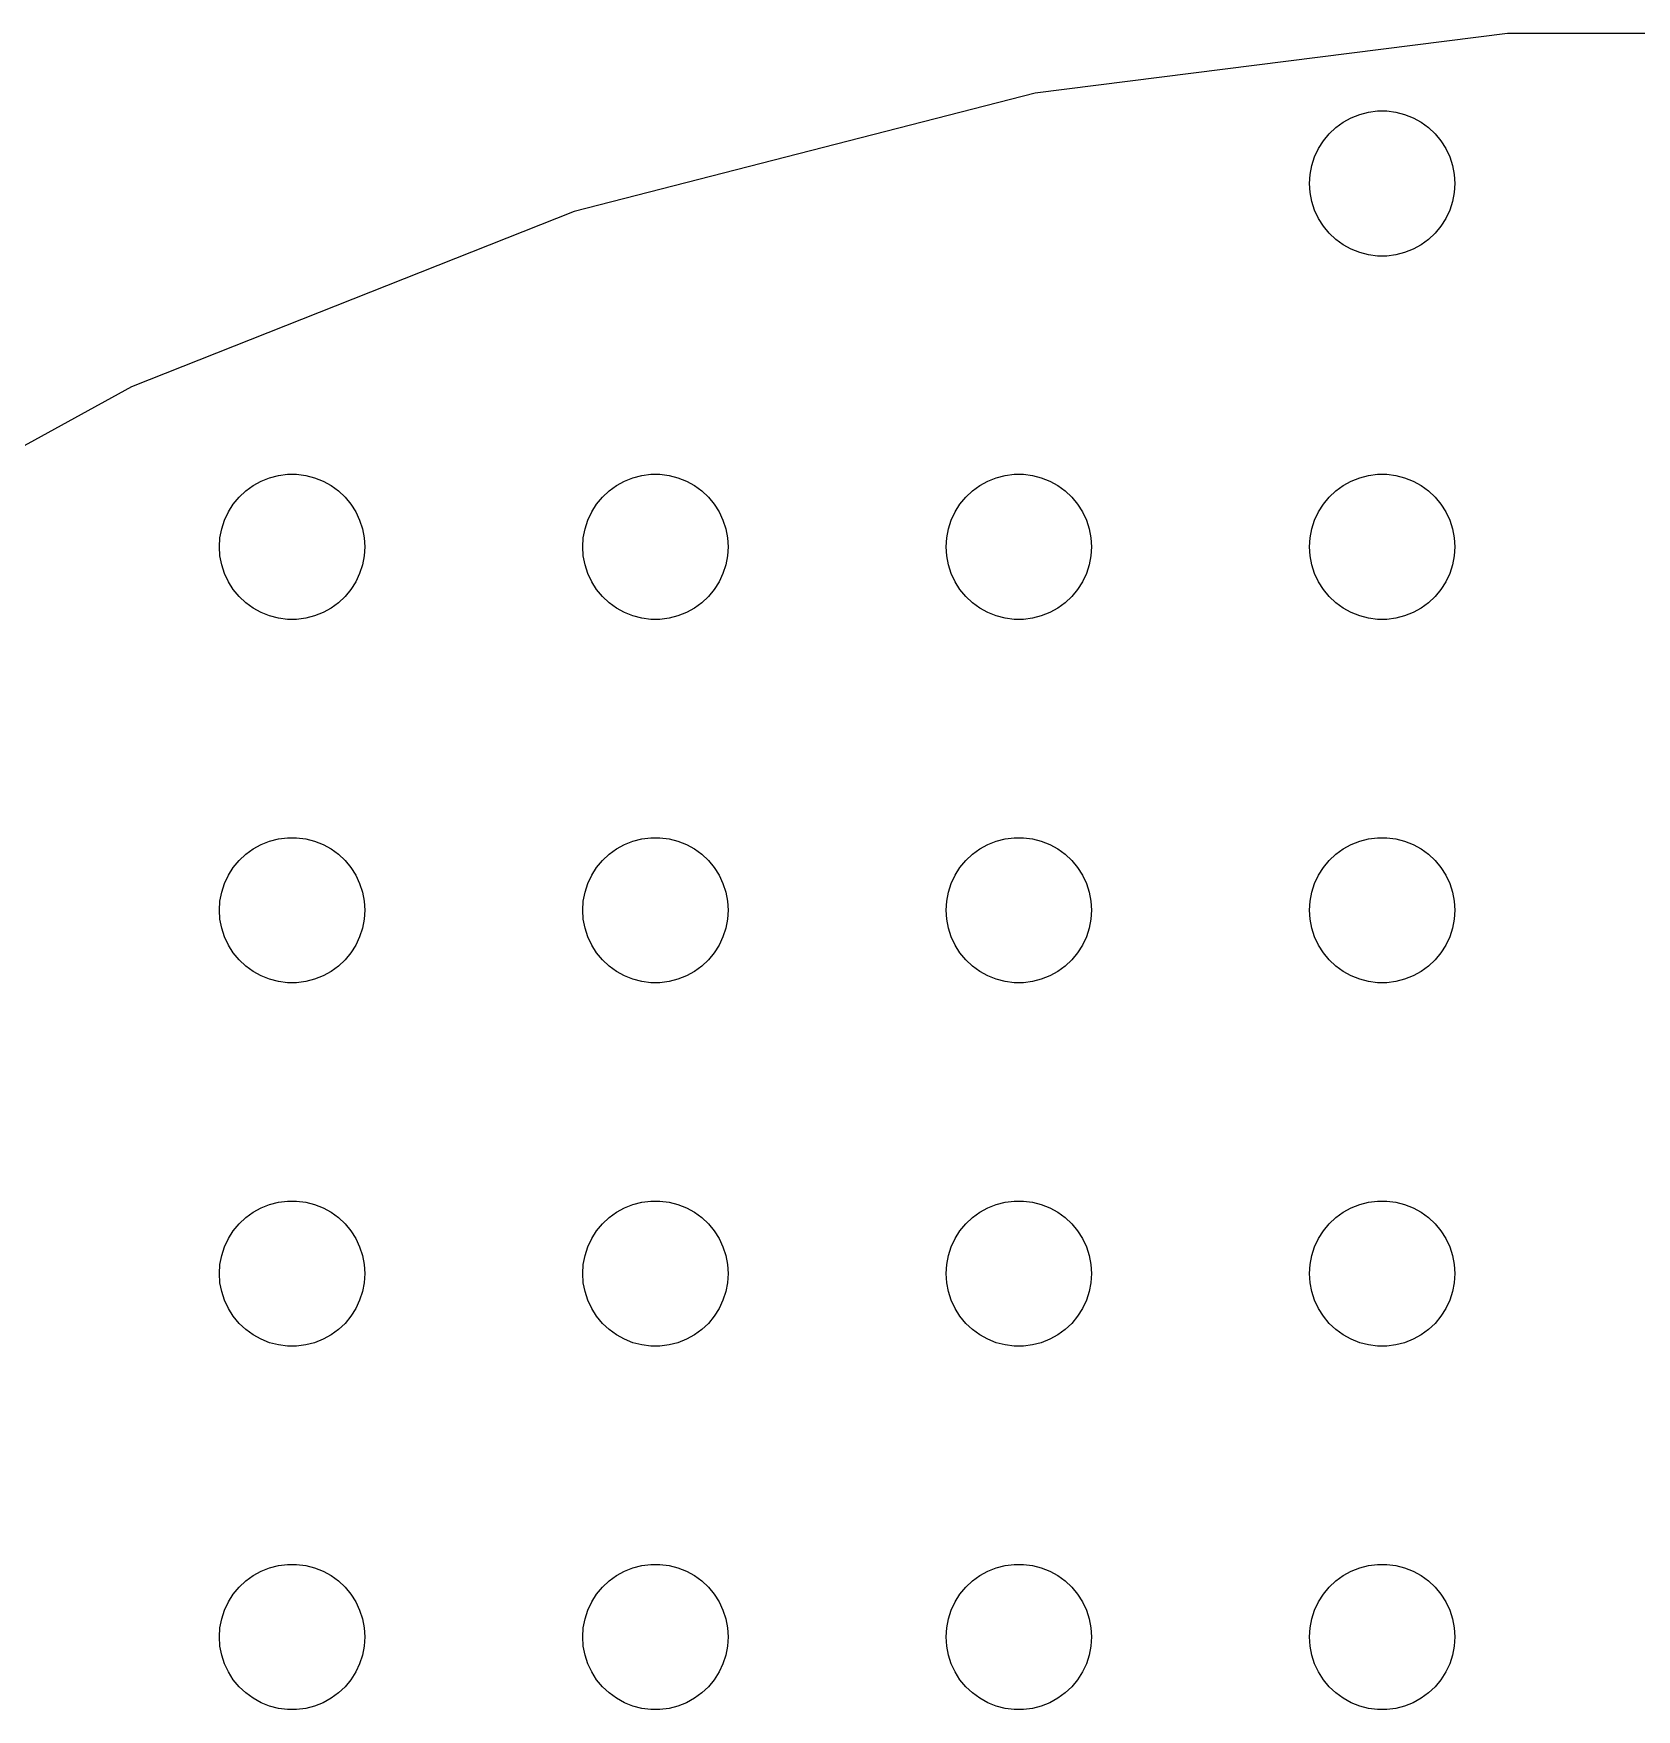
# Model space of a CAD drawing. Header units: metres. Extents: x -156 to 156, y -156 to 156.
# Drawn here: x -70.7 to -4.5, y 87 to 156.2 of the extents above; entities that cross this region are included whole.
import ezdxf

# ---------------------------------------------------------------- set-up
doc = ezdxf.new("R2010")
doc.units = ezdxf.units.M

msp = doc.modelspace()

# ---------------------------------------------------------------- linework, layer by layer
for p, q in [((-9.82671, 156.191), (-29.3252, 153.728)), ((9.82671, 156.191), (-9.82671, 156.191)), ((-29.3252, 153.728), (-48.3612, 148.84)), ((-15.927, 152.853), (-15.5621, 152.947)), ((-15.5621, 152.947), (-15.1884, 152.994)), ((-15.1884, 152.994), (-14.8116, 152.994)), ((-14.8116, 152.994), (-14.4379, 152.947)), ((-14.4379, 152.947), (-14.0729, 152.853)), ((-17.1869, 152.054), (-16.9123, 152.312)), ((-16.9123, 152.312), (-16.6075, 152.533)), ((-16.6075, 152.533), (-16.2773, 152.714)), ((-16.2773, 152.714), (-15.927, 152.853)), ((-14.0729, 152.853), (-13.7227, 152.714)), ((-13.7227, 152.714), (-13.3925, 152.533)), ((-13.3925, 152.533), (-13.0877, 152.312)), ((-13.0877, 152.312), (-12.8131, 152.054)), ((-17.6289, 151.445), (-17.427, 151.763)), ((-17.427, 151.763), (-17.1869, 152.054)), ((-12.8131, 152.054), (-12.5729, 151.763)), ((-12.5729, 151.763), (-12.3711, 151.445)), ((-17.9057, 150.746), (-17.7893, 151.104)), ((-17.7893, 151.104), (-17.6289, 151.445)), ((-12.3711, 151.445), (-12.2107, 151.104)), ((-12.2107, 151.104), (-12.0942, 150.746)), ((-18, 150), (-17.9763, 150.376)), ((-17.9763, 150.376), (-17.9057, 150.746)), ((-12.0942, 150.746), (-12.0237, 150.376)), ((-12.0237, 150.376), (-12, 150)), ((-17.9763, 149.624), (-18, 150)), ((-17.9057, 149.254), (-17.9763, 149.624)), ((-12.0237, 149.624), (-12.0942, 149.254)), ((-12, 150), (-12.0237, 149.624)), ((-48.3612, 148.84), (-66.6345, 141.605)), ((-17.7893, 148.896), (-17.9057, 149.254)), ((-17.6289, 148.555), (-17.7893, 148.896)), ((-12.2107, 148.896), (-12.3711, 148.555)), ((-12.0942, 149.254), (-12.2107, 148.896)), ((-17.427, 148.237), (-17.6289, 148.555)), ((-17.1869, 147.946), (-17.427, 148.237)), ((-12.5729, 148.237), (-12.8131, 147.946)), ((-12.3711, 148.555), (-12.5729, 148.237)), ((-16.9123, 147.688), (-17.1869, 147.946)), ((-16.6075, 147.467), (-16.9123, 147.688)), ((-16.2773, 147.286), (-16.6075, 147.467)), ((-13.3925, 147.467), (-13.7227, 147.286)), ((-13.0877, 147.688), (-13.3925, 147.467)), ((-12.8131, 147.946), (-13.0877, 147.688)), ((-15.927, 147.147), (-16.2773, 147.286)), ((-15.5621, 147.053), (-15.927, 147.147)), ((-15.1884, 147.006), (-15.5621, 147.053)), ((-14.8116, 147.006), (-15.1884, 147.006)), ((-14.4379, 147.053), (-14.8116, 147.006)), ((-14.0729, 147.147), (-14.4379, 147.053)), ((-13.7227, 147.286), (-14.0729, 147.147)), ((-66.6345, 141.605), (-83.8569, 132.137)), ((-61.6075, 137.533), (-61.2773, 137.714)), ((-61.2773, 137.714), (-60.927, 137.853)), ((-60.927, 137.853), (-60.5621, 137.947)), ((-60.5621, 137.947), (-60.1884, 137.994)), ((-60.1884, 137.994), (-59.8116, 137.994)), ((-59.8116, 137.994), (-59.4379, 137.947)), ((-59.4379, 137.947), (-59.0729, 137.853)), ((-59.0729, 137.853), (-58.7227, 137.714)), ((-58.7227, 137.714), (-58.3925, 137.533)), ((-46.6075, 137.533), (-46.2773, 137.714)), ((-46.2773, 137.714), (-45.927, 137.853)), ((-45.927, 137.853), (-45.5621, 137.947)), ((-45.5621, 137.947), (-45.1884, 137.994)), ((-45.1884, 137.994), (-44.8116, 137.994)), ((-44.8116, 137.994), (-44.4379, 137.947)), ((-44.4379, 137.947), (-44.0729, 137.853)), ((-44.0729, 137.853), (-43.7227, 137.714)), ((-43.7227, 137.714), (-43.3925, 137.533)), ((-31.6075, 137.533), (-31.2773, 137.714)), ((-31.2773, 137.714), (-30.927, 137.853)), ((-30.927, 137.853), (-30.5621, 137.947)), ((-30.5621, 137.947), (-30.1884, 137.994)), ((-30.1884, 137.994), (-29.8116, 137.994)), ((-29.8116, 137.994), (-29.4379, 137.947)), ((-29.4379, 137.947), (-29.0729, 137.853)), ((-29.0729, 137.853), (-28.7227, 137.714)), ((-28.7227, 137.714), (-28.3925, 137.533)), ((-16.6075, 137.533), (-16.2773, 137.714)), ((-16.2773, 137.714), (-15.927, 137.853)), ((-15.927, 137.853), (-15.5621, 137.947)), ((-15.5621, 137.947), (-15.1884, 137.994)), ((-15.1884, 137.994), (-14.8116, 137.994)), ((-14.8116, 137.994), (-14.4379, 137.947)), ((-14.4379, 137.947), (-14.0729, 137.853)), ((-14.0729, 137.853), (-13.7227, 137.714)), ((-13.7227, 137.714), (-13.3925, 137.533)), ((-62.427, 136.763), (-62.1869, 137.054)), ((-62.1869, 137.054), (-61.9123, 137.312)), ((-61.9123, 137.312), (-61.6075, 137.533)), ((-58.3925, 137.533), (-58.0877, 137.312)), ((-58.0877, 137.312), (-57.8131, 137.054)), ((-57.8131, 137.054), (-57.5729, 136.763)), ((-47.427, 136.763), (-47.1869, 137.054)), ((-47.1869, 137.054), (-46.9123, 137.312)), ((-46.9123, 137.312), (-46.6075, 137.533)), ((-43.3925, 137.533), (-43.0877, 137.312)), ((-43.0877, 137.312), (-42.8131, 137.054)), ((-42.8131, 137.054), (-42.5729, 136.763)), ((-32.427, 136.763), (-32.1869, 137.054)), ((-32.1869, 137.054), (-31.9123, 137.312)), ((-31.9123, 137.312), (-31.6075, 137.533)), ((-28.3925, 137.533), (-28.0877, 137.312)), ((-28.0877, 137.312), (-27.8131, 137.054)), ((-27.8131, 137.054), (-27.5729, 136.763)), ((-17.427, 136.763), (-17.1869, 137.054)), ((-17.1869, 137.054), (-16.9123, 137.312)), ((-16.9123, 137.312), (-16.6075, 137.533)), ((-13.3925, 137.533), (-13.0877, 137.312)), ((-13.0877, 137.312), (-12.8131, 137.054)), ((-12.8131, 137.054), (-12.5729, 136.763)), ((-62.7893, 136.104), (-62.6289, 136.445)), ((-62.6289, 136.445), (-62.427, 136.763)), ((-57.5729, 136.763), (-57.3711, 136.445)), ((-57.3711, 136.445), (-57.2107, 136.104)), ((-47.7893, 136.104), (-47.6289, 136.445)), ((-47.6289, 136.445), (-47.427, 136.763)), ((-42.5729, 136.763), (-42.3711, 136.445)), ((-42.3711, 136.445), (-42.2107, 136.104)), ((-32.7893, 136.104), (-32.6289, 136.445)), ((-32.6289, 136.445), (-32.427, 136.763)), ((-27.5729, 136.763), (-27.3711, 136.445)), ((-27.3711, 136.445), (-27.2107, 136.104)), ((-17.7893, 136.104), (-17.6289, 136.445)), ((-17.6289, 136.445), (-17.427, 136.763)), ((-12.5729, 136.763), (-12.3711, 136.445)), ((-12.3711, 136.445), (-12.2107, 136.104)), ((-62.9763, 135.376), (-62.9057, 135.746)), ((-62.9057, 135.746), (-62.7893, 136.104)), ((-57.2107, 136.104), (-57.0942, 135.746)), ((-57.0942, 135.746), (-57.0237, 135.376)), ((-47.9763, 135.376), (-47.9057, 135.746)), ((-47.9057, 135.746), (-47.7893, 136.104)), ((-42.2107, 136.104), (-42.0942, 135.746)), ((-42.0942, 135.746), (-42.0237, 135.376)), ((-32.9763, 135.376), (-32.9057, 135.746)), ((-32.9057, 135.746), (-32.7893, 136.104)), ((-27.2107, 136.104), (-27.0942, 135.746)), ((-27.0942, 135.746), (-27.0237, 135.376)), ((-17.9763, 135.376), (-17.9057, 135.746)), ((-17.9057, 135.746), (-17.7893, 136.104)), ((-12.2107, 136.104), (-12.0942, 135.746)), ((-12.0942, 135.746), (-12.0237, 135.376)), ((-63, 135), (-62.9763, 135.376)), ((-62.9763, 134.624), (-63, 135)), ((-57.0237, 135.376), (-57, 135)), ((-57, 135), (-57.0237, 134.624)), ((-48, 135), (-47.9763, 135.376)), ((-47.9763, 134.624), (-48, 135)), ((-42.0237, 135.376), (-42, 135)), ((-42, 135), (-42.0237, 134.624)), ((-33, 135), (-32.9763, 135.376)), ((-32.9763, 134.624), (-33, 135)), ((-27.0237, 135.376), (-27, 135)), ((-27, 135), (-27.0237, 134.624)), ((-18, 135), (-17.9763, 135.376)), ((-17.9763, 134.624), (-18, 135)), ((-12.0237, 135.376), (-12, 135)), ((-12, 135), (-12.0237, 134.624)), ((-62.9057, 134.254), (-62.9763, 134.624)), ((-62.7893, 133.896), (-62.9057, 134.254)), ((-57.0942, 134.254), (-57.2107, 133.896)), ((-57.0237, 134.624), (-57.0942, 134.254)), ((-47.9057, 134.254), (-47.9763, 134.624)), ((-47.7893, 133.896), (-47.9057, 134.254)), ((-42.0942, 134.254), (-42.2107, 133.896)), ((-42.0237, 134.624), (-42.0942, 134.254)), ((-32.9057, 134.254), (-32.9763, 134.624)), ((-32.7893, 133.896), (-32.9057, 134.254)), ((-27.0942, 134.254), (-27.2107, 133.896)), ((-27.0237, 134.624), (-27.0942, 134.254)), ((-17.9057, 134.254), (-17.9763, 134.624)), ((-17.7893, 133.896), (-17.9057, 134.254)), ((-12.0942, 134.254), (-12.2107, 133.896)), ((-12.0237, 134.624), (-12.0942, 134.254)), ((-62.6289, 133.555), (-62.7893, 133.896)), ((-62.427, 133.237), (-62.6289, 133.555)), ((-57.3711, 133.555), (-57.5729, 133.237)), ((-57.2107, 133.896), (-57.3711, 133.555)), ((-47.6289, 133.555), (-47.7893, 133.896)), ((-47.427, 133.237), (-47.6289, 133.555)), ((-42.3711, 133.555), (-42.5729, 133.237)), ((-42.2107, 133.896), (-42.3711, 133.555)), ((-32.6289, 133.555), (-32.7893, 133.896)), ((-32.427, 133.237), (-32.6289, 133.555)), ((-27.3711, 133.555), (-27.5729, 133.237)), ((-27.2107, 133.896), (-27.3711, 133.555)), ((-17.6289, 133.555), (-17.7893, 133.896)), ((-17.427, 133.237), (-17.6289, 133.555)), ((-12.3711, 133.555), (-12.5729, 133.237)), ((-12.2107, 133.896), (-12.3711, 133.555)), ((-62.1869, 132.946), (-62.427, 133.237)), ((-61.9123, 132.688), (-62.1869, 132.946)), ((-57.8131, 132.946), (-58.0877, 132.688)), ((-57.5729, 133.237), (-57.8131, 132.946)), ((-47.1869, 132.946), (-47.427, 133.237)), ((-46.9123, 132.688), (-47.1869, 132.946)), ((-42.8131, 132.946), (-43.0877, 132.688)), ((-42.5729, 133.237), (-42.8131, 132.946)), ((-32.1869, 132.946), (-32.427, 133.237)), ((-31.9123, 132.688), (-32.1869, 132.946)), ((-27.8131, 132.946), (-28.0877, 132.688)), ((-27.5729, 133.237), (-27.8131, 132.946)), ((-17.1869, 132.946), (-17.427, 133.237)), ((-16.9123, 132.688), (-17.1869, 132.946)), ((-12.8131, 132.946), (-13.0877, 132.688)), ((-12.5729, 133.237), (-12.8131, 132.946)), ((-61.6075, 132.467), (-61.9123, 132.688)), ((-61.2773, 132.286), (-61.6075, 132.467)), ((-60.927, 132.147), (-61.2773, 132.286)), ((-60.5621, 132.053), (-60.927, 132.147)), ((-59.0729, 132.147), (-59.4379, 132.053)), ((-58.7227, 132.286), (-59.0729, 132.147)), ((-58.3925, 132.467), (-58.7227, 132.286)), ((-58.0877, 132.688), (-58.3925, 132.467)), ((-46.6075, 132.467), (-46.9123, 132.688)), ((-46.2773, 132.286), (-46.6075, 132.467)), ((-45.927, 132.147), (-46.2773, 132.286)), ((-45.5621, 132.053), (-45.927, 132.147)), ((-44.0729, 132.147), (-44.4379, 132.053)), ((-43.7227, 132.286), (-44.0729, 132.147)), ((-43.3925, 132.467), (-43.7227, 132.286)), ((-43.0877, 132.688), (-43.3925, 132.467)), ((-31.6075, 132.467), (-31.9123, 132.688)), ((-31.2773, 132.286), (-31.6075, 132.467)), ((-30.927, 132.147), (-31.2773, 132.286)), ((-30.5621, 132.053), (-30.927, 132.147)), ((-29.0729, 132.147), (-29.4379, 132.053)), ((-28.7227, 132.286), (-29.0729, 132.147)), ((-28.3925, 132.467), (-28.7227, 132.286)), ((-28.0877, 132.688), (-28.3925, 132.467)), ((-16.6075, 132.467), (-16.9123, 132.688)), ((-16.2773, 132.286), (-16.6075, 132.467)), ((-15.927, 132.147), (-16.2773, 132.286)), ((-15.5621, 132.053), (-15.927, 132.147)), ((-14.0729, 132.147), (-14.4379, 132.053)), ((-13.7227, 132.286), (-14.0729, 132.147)), ((-13.3925, 132.467), (-13.7227, 132.286)), ((-13.0877, 132.688), (-13.3925, 132.467)), ((-60.1884, 132.006), (-60.5621, 132.053)), ((-59.8116, 132.006), (-60.1884, 132.006)), ((-59.4379, 132.053), (-59.8116, 132.006)), ((-45.1884, 132.006), (-45.5621, 132.053)), ((-44.8116, 132.006), (-45.1884, 132.006)), ((-44.4379, 132.053), (-44.8116, 132.006)), ((-30.1884, 132.006), (-30.5621, 132.053)), ((-29.8116, 132.006), (-30.1884, 132.006)), ((-29.4379, 132.053), (-29.8116, 132.006)), ((-15.1884, 132.006), (-15.5621, 132.053)), ((-14.8116, 132.006), (-15.1884, 132.006)), ((-14.4379, 132.053), (-14.8116, 132.006)), ((-61.9123, 122.312), (-61.6075, 122.533)), ((-61.6075, 122.533), (-61.2773, 122.714)), ((-61.2773, 122.714), (-60.927, 122.853)), ((-60.927, 122.853), (-60.5621, 122.947)), ((-60.5621, 122.947), (-60.1884, 122.994)), ((-60.1884, 122.994), (-59.8116, 122.994)), ((-59.8116, 122.994), (-59.4379, 122.947)), ((-59.4379, 122.947), (-59.0729, 122.853)), ((-59.0729, 122.853), (-58.7227, 122.714)), ((-58.7227, 122.714), (-58.3925, 122.533)), ((-58.3925, 122.533), (-58.0877, 122.312)), ((-46.9123, 122.312), (-46.6075, 122.533)), ((-46.6075, 122.533), (-46.2773, 122.714)), ((-46.2773, 122.714), (-45.927, 122.853)), ((-45.927, 122.853), (-45.5621, 122.947)), ((-45.5621, 122.947), (-45.1884, 122.994)), ((-45.1884, 122.994), (-44.8116, 122.994)), ((-44.8116, 122.994), (-44.4379, 122.947)), ((-44.4379, 122.947), (-44.0729, 122.853)), ((-44.0729, 122.853), (-43.7227, 122.714)), ((-43.7227, 122.714), (-43.3925, 122.533)), ((-43.3925, 122.533), (-43.0877, 122.312)), ((-31.9123, 122.312), (-31.6075, 122.533)), ((-31.6075, 122.533), (-31.2773, 122.714)), ((-31.2773, 122.714), (-30.927, 122.853)), ((-30.927, 122.853), (-30.5621, 122.947)), ((-30.5621, 122.947), (-30.1884, 122.994)), ((-30.1884, 122.994), (-29.8116, 122.994)), ((-29.8116, 122.994), (-29.4379, 122.947)), ((-29.4379, 122.947), (-29.0729, 122.853)), ((-29.0729, 122.853), (-28.7227, 122.714)), ((-28.7227, 122.714), (-28.3925, 122.533)), ((-28.3925, 122.533), (-28.0877, 122.312)), ((-16.9123, 122.312), (-16.6075, 122.533)), ((-16.6075, 122.533), (-16.2773, 122.714)), ((-16.2773, 122.714), (-15.927, 122.853)), ((-15.927, 122.853), (-15.5621, 122.947)), ((-15.5621, 122.947), (-15.1884, 122.994)), ((-15.1884, 122.994), (-14.8116, 122.994)), ((-14.8116, 122.994), (-14.4379, 122.947)), ((-14.4379, 122.947), (-14.0729, 122.853)), ((-14.0729, 122.853), (-13.7227, 122.714)), ((-13.7227, 122.714), (-13.3925, 122.533)), ((-13.3925, 122.533), (-13.0877, 122.312)), ((-62.427, 121.763), (-62.1869, 122.054)), ((-62.1869, 122.054), (-61.9123, 122.312)), ((-58.0877, 122.312), (-57.8131, 122.054)), ((-57.8131, 122.054), (-57.5729, 121.763)), ((-47.427, 121.763), (-47.1869, 122.054)), ((-47.1869, 122.054), (-46.9123, 122.312)), ((-43.0877, 122.312), (-42.8131, 122.054)), ((-42.8131, 122.054), (-42.5729, 121.763)), ((-32.427, 121.763), (-32.1869, 122.054)), ((-32.1869, 122.054), (-31.9123, 122.312)), ((-28.0877, 122.312), (-27.8131, 122.054)), ((-27.8131, 122.054), (-27.5729, 121.763)), ((-17.427, 121.763), (-17.1869, 122.054)), ((-17.1869, 122.054), (-16.9123, 122.312)), ((-13.0877, 122.312), (-12.8131, 122.054)), ((-12.8131, 122.054), (-12.5729, 121.763)), ((-62.9057, 120.746), (-62.7893, 121.104)), ((-62.7893, 121.104), (-62.6289, 121.445)), ((-62.6289, 121.445), (-62.427, 121.763)), ((-57.5729, 121.763), (-57.3711, 121.445)), ((-57.3711, 121.445), (-57.2107, 121.104)), ((-57.2107, 121.104), (-57.0942, 120.746)), ((-47.9057, 120.746), (-47.7893, 121.104)), ((-47.7893, 121.104), (-47.6289, 121.445)), ((-47.6289, 121.445), (-47.427, 121.763)), ((-42.5729, 121.763), (-42.3711, 121.445)), ((-42.3711, 121.445), (-42.2107, 121.104)), ((-42.2107, 121.104), (-42.0942, 120.746)), ((-32.9057, 120.746), (-32.7893, 121.104)), ((-32.7893, 121.104), (-32.6289, 121.445)), ((-32.6289, 121.445), (-32.427, 121.763)), ((-27.5729, 121.763), (-27.3711, 121.445)), ((-27.3711, 121.445), (-27.2107, 121.104)), ((-27.2107, 121.104), (-27.0942, 120.746)), ((-17.9057, 120.746), (-17.7893, 121.104)), ((-17.7893, 121.104), (-17.6289, 121.445)), ((-17.6289, 121.445), (-17.427, 121.763)), ((-12.5729, 121.763), (-12.3711, 121.445)), ((-12.3711, 121.445), (-12.2107, 121.104)), ((-12.2107, 121.104), (-12.0942, 120.746)), ((-62.9763, 120.376), (-62.9057, 120.746)), ((-57.0942, 120.746), (-57.0237, 120.376)), ((-47.9763, 120.376), (-47.9057, 120.746)), ((-42.0942, 120.746), (-42.0237, 120.376)), ((-32.9763, 120.376), (-32.9057, 120.746)), ((-27.0942, 120.746), (-27.0237, 120.376)), ((-17.9763, 120.376), (-17.9057, 120.746)), ((-12.0942, 120.746), (-12.0237, 120.376)), ((-63, 120), (-62.9763, 120.376)), ((-62.9763, 119.624), (-63, 120)), ((-57.0237, 120.376), (-57, 120)), ((-57, 120), (-57.0237, 119.624)), ((-48, 120), (-47.9763, 120.376)), ((-47.9763, 119.624), (-48, 120)), ((-42.0237, 120.376), (-42, 120)), ((-42, 120), (-42.0237, 119.624)), ((-33, 120), (-32.9763, 120.376)), ((-32.9763, 119.624), (-33, 120)), ((-27.0237, 120.376), (-27, 120)), ((-27, 120), (-27.0237, 119.624)), ((-18, 120), (-17.9763, 120.376)), ((-17.9763, 119.624), (-18, 120)), ((-12.0237, 120.376), (-12, 120)), ((-12, 120), (-12.0237, 119.624)), ((-62.9057, 119.254), (-62.9763, 119.624)), ((-62.7893, 118.896), (-62.9057, 119.254)), ((-57.0942, 119.254), (-57.2107, 118.896)), ((-57.0237, 119.624), (-57.0942, 119.254)), ((-47.9057, 119.254), (-47.9763, 119.624)), ((-47.7893, 118.896), (-47.9057, 119.254)), ((-42.0942, 119.254), (-42.2107, 118.896)), ((-42.0237, 119.624), (-42.0942, 119.254)), ((-32.9057, 119.254), (-32.9763, 119.624)), ((-32.7893, 118.896), (-32.9057, 119.254)), ((-27.0942, 119.254), (-27.2107, 118.896)), ((-27.0237, 119.624), (-27.0942, 119.254)), ((-17.9057, 119.254), (-17.9763, 119.624)), ((-17.7893, 118.896), (-17.9057, 119.254)), ((-12.0942, 119.254), (-12.2107, 118.896)), ((-12.0237, 119.624), (-12.0942, 119.254)), ((-62.6289, 118.555), (-62.7893, 118.896)), ((-62.427, 118.237), (-62.6289, 118.555)), ((-57.3711, 118.555), (-57.5729, 118.237)), ((-57.2107, 118.896), (-57.3711, 118.555)), ((-47.6289, 118.555), (-47.7893, 118.896)), ((-47.427, 118.237), (-47.6289, 118.555)), ((-42.3711, 118.555), (-42.5729, 118.237)), ((-42.2107, 118.896), (-42.3711, 118.555)), ((-32.6289, 118.555), (-32.7893, 118.896)), ((-32.427, 118.237), (-32.6289, 118.555)), ((-27.3711, 118.555), (-27.5729, 118.237)), ((-27.2107, 118.896), (-27.3711, 118.555)), ((-17.6289, 118.555), (-17.7893, 118.896)), ((-17.427, 118.237), (-17.6289, 118.555)), ((-12.3711, 118.555), (-12.5729, 118.237)), ((-12.2107, 118.896), (-12.3711, 118.555)), ((-62.1869, 117.946), (-62.427, 118.237)), ((-61.9123, 117.688), (-62.1869, 117.946)), ((-61.6075, 117.467), (-61.9123, 117.688)), ((-58.0877, 117.688), (-58.3925, 117.467)), ((-57.8131, 117.946), (-58.0877, 117.688)), ((-57.5729, 118.237), (-57.8131, 117.946)), ((-47.1869, 117.946), (-47.427, 118.237)), ((-46.9123, 117.688), (-47.1869, 117.946)), ((-46.6075, 117.467), (-46.9123, 117.688)), ((-43.0877, 117.688), (-43.3925, 117.467)), ((-42.8131, 117.946), (-43.0877, 117.688)), ((-42.5729, 118.237), (-42.8131, 117.946)), ((-32.1869, 117.946), (-32.427, 118.237)), ((-31.9123, 117.688), (-32.1869, 117.946)), ((-31.6075, 117.467), (-31.9123, 117.688)), ((-28.0877, 117.688), (-28.3925, 117.467)), ((-27.8131, 117.946), (-28.0877, 117.688)), ((-27.5729, 118.237), (-27.8131, 117.946)), ((-17.1869, 117.946), (-17.427, 118.237)), ((-16.9123, 117.688), (-17.1869, 117.946)), ((-16.6075, 117.467), (-16.9123, 117.688)), ((-13.0877, 117.688), (-13.3925, 117.467)), ((-12.8131, 117.946), (-13.0877, 117.688)), ((-12.5729, 118.237), (-12.8131, 117.946)), ((-61.2773, 117.286), (-61.6075, 117.467)), ((-60.927, 117.147), (-61.2773, 117.286)), ((-60.5621, 117.053), (-60.927, 117.147)), ((-60.1884, 117.006), (-60.5621, 117.053)), ((-59.8116, 117.006), (-60.1884, 117.006)), ((-59.4379, 117.053), (-59.8116, 117.006)), ((-59.0729, 117.147), (-59.4379, 117.053)), ((-58.7227, 117.286), (-59.0729, 117.147)), ((-58.3925, 117.467), (-58.7227, 117.286)), ((-46.2773, 117.286), (-46.6075, 117.467)), ((-45.927, 117.147), (-46.2773, 117.286)), ((-45.5621, 117.053), (-45.927, 117.147)), ((-45.1884, 117.006), (-45.5621, 117.053)), ((-44.8116, 117.006), (-45.1884, 117.006)), ((-44.4379, 117.053), (-44.8116, 117.006)), ((-44.0729, 117.147), (-44.4379, 117.053)), ((-43.7227, 117.286), (-44.0729, 117.147)), ((-43.3925, 117.467), (-43.7227, 117.286)), ((-31.2773, 117.286), (-31.6075, 117.467)), ((-30.927, 117.147), (-31.2773, 117.286)), ((-30.5621, 117.053), (-30.927, 117.147)), ((-30.1884, 117.006), (-30.5621, 117.053)), ((-29.8116, 117.006), (-30.1884, 117.006)), ((-29.4379, 117.053), (-29.8116, 117.006)), ((-29.0729, 117.147), (-29.4379, 117.053)), ((-28.7227, 117.286), (-29.0729, 117.147)), ((-28.3925, 117.467), (-28.7227, 117.286)), ((-16.2773, 117.286), (-16.6075, 117.467)), ((-15.927, 117.147), (-16.2773, 117.286)), ((-15.5621, 117.053), (-15.927, 117.147)), ((-15.1884, 117.006), (-15.5621, 117.053)), ((-14.8116, 117.006), (-15.1884, 117.006)), ((-14.4379, 117.053), (-14.8116, 117.006)), ((-14.0729, 117.147), (-14.4379, 117.053)), ((-13.7227, 117.286), (-14.0729, 117.147)), ((-13.3925, 117.467), (-13.7227, 117.286)), ((-60.927, 107.853), (-60.5621, 107.947)), ((-60.5621, 107.947), (-60.1884, 107.994)), ((-60.1884, 107.994), (-59.8116, 107.994)), ((-59.8116, 107.994), (-59.4379, 107.947)), ((-59.4379, 107.947), (-59.0729, 107.853)), ((-45.927, 107.853), (-45.5621, 107.947)), ((-45.5621, 107.947), (-45.1884, 107.994)), ((-45.1884, 107.994), (-44.8116, 107.994)), ((-44.8116, 107.994), (-44.4379, 107.947)), ((-44.4379, 107.947), (-44.0729, 107.853)), ((-30.927, 107.853), (-30.5621, 107.947)), ((-30.5621, 107.947), (-30.1884, 107.994)), ((-30.1884, 107.994), (-29.8116, 107.994)), ((-29.8116, 107.994), (-29.4379, 107.947)), ((-29.4379, 107.947), (-29.0729, 107.853)), ((-15.927, 107.853), (-15.5621, 107.947)), ((-15.5621, 107.947), (-15.1884, 107.994)), ((-15.1884, 107.994), (-14.8116, 107.994)), ((-14.8116, 107.994), (-14.4379, 107.947)), ((-14.4379, 107.947), (-14.0729, 107.853)), ((-62.1869, 107.054), (-61.9123, 107.312)), ((-61.9123, 107.312), (-61.6075, 107.533)), ((-61.6075, 107.533), (-61.2773, 107.714)), ((-61.2773, 107.714), (-60.927, 107.853)), ((-59.0729, 107.853), (-58.7227, 107.714)), ((-58.7227, 107.714), (-58.3925, 107.533)), ((-58.3925, 107.533), (-58.0877, 107.312)), ((-58.0877, 107.312), (-57.8131, 107.054)), ((-47.1869, 107.054), (-46.9123, 107.312)), ((-46.9123, 107.312), (-46.6075, 107.533)), ((-46.6075, 107.533), (-46.2773, 107.714)), ((-46.2773, 107.714), (-45.927, 107.853)), ((-44.0729, 107.853), (-43.7227, 107.714)), ((-43.7227, 107.714), (-43.3925, 107.533)), ((-43.3925, 107.533), (-43.0877, 107.312)), ((-43.0877, 107.312), (-42.8131, 107.054)), ((-32.1869, 107.054), (-31.9123, 107.312)), ((-31.9123, 107.312), (-31.6075, 107.533)), ((-31.6075, 107.533), (-31.2773, 107.714)), ((-31.2773, 107.714), (-30.927, 107.853)), ((-29.0729, 107.853), (-28.7227, 107.714)), ((-28.7227, 107.714), (-28.3925, 107.533)), ((-28.3925, 107.533), (-28.0877, 107.312)), ((-28.0877, 107.312), (-27.8131, 107.054)), ((-17.1869, 107.054), (-16.9123, 107.312)), ((-16.9123, 107.312), (-16.6075, 107.533)), ((-16.6075, 107.533), (-16.2773, 107.714)), ((-16.2773, 107.714), (-15.927, 107.853)), ((-14.0729, 107.853), (-13.7227, 107.714)), ((-13.7227, 107.714), (-13.3925, 107.533)), ((-13.3925, 107.533), (-13.0877, 107.312)), ((-13.0877, 107.312), (-12.8131, 107.054)), ((-62.6289, 106.445), (-62.427, 106.763)), ((-62.427, 106.763), (-62.1869, 107.054)), ((-57.8131, 107.054), (-57.5729, 106.763)), ((-57.5729, 106.763), (-57.3711, 106.445)), ((-47.6289, 106.445), (-47.427, 106.763)), ((-47.427, 106.763), (-47.1869, 107.054)), ((-42.8131, 107.054), (-42.5729, 106.763)), ((-42.5729, 106.763), (-42.3711, 106.445)), ((-32.6289, 106.445), (-32.427, 106.763)), ((-32.427, 106.763), (-32.1869, 107.054)), ((-27.8131, 107.054), (-27.5729, 106.763)), ((-27.5729, 106.763), (-27.3711, 106.445)), ((-17.6289, 106.445), (-17.427, 106.763)), ((-17.427, 106.763), (-17.1869, 107.054)), ((-12.8131, 107.054), (-12.5729, 106.763)), ((-12.5729, 106.763), (-12.3711, 106.445)), ((-62.9057, 105.746), (-62.7893, 106.104)), ((-62.7893, 106.104), (-62.6289, 106.445)), ((-57.3711, 106.445), (-57.2107, 106.104)), ((-57.2107, 106.104), (-57.0942, 105.746)), ((-47.9057, 105.746), (-47.7893, 106.104)), ((-47.7893, 106.104), (-47.6289, 106.445)), ((-42.3711, 106.445), (-42.2107, 106.104)), ((-42.2107, 106.104), (-42.0942, 105.746)), ((-32.9057, 105.746), (-32.7893, 106.104)), ((-32.7893, 106.104), (-32.6289, 106.445)), ((-27.3711, 106.445), (-27.2107, 106.104)), ((-27.2107, 106.104), (-27.0942, 105.746)), ((-17.9057, 105.746), (-17.7893, 106.104)), ((-17.7893, 106.104), (-17.6289, 106.445)), ((-12.3711, 106.445), (-12.2107, 106.104)), ((-12.2107, 106.104), (-12.0942, 105.746)), ((-63, 105), (-62.9763, 105.376)), ((-62.9763, 105.376), (-62.9057, 105.746)), ((-57.0942, 105.746), (-57.0237, 105.376)), ((-57.0237, 105.376), (-57, 105)), ((-48, 105), (-47.9763, 105.376)), ((-47.9763, 105.376), (-47.9057, 105.746)), ((-42.0942, 105.746), (-42.0237, 105.376)), ((-42.0237, 105.376), (-42, 105)), ((-33, 105), (-32.9763, 105.376)), ((-32.9763, 105.376), (-32.9057, 105.746)), ((-27.0942, 105.746), (-27.0237, 105.376)), ((-27.0237, 105.376), (-27, 105)), ((-18, 105), (-17.9763, 105.376)), ((-17.9763, 105.376), (-17.9057, 105.746)), ((-12.0942, 105.746), (-12.0237, 105.376)), ((-12.0237, 105.376), (-12, 105)), ((-62.9763, 104.624), (-63, 105)), ((-62.9057, 104.254), (-62.9763, 104.624)), ((-57.0237, 104.624), (-57.0942, 104.254)), ((-57, 105), (-57.0237, 104.624)), ((-47.9763, 104.624), (-48, 105)), ((-47.9057, 104.254), (-47.9763, 104.624)), ((-42.0237, 104.624), (-42.0942, 104.254)), ((-42, 105), (-42.0237, 104.624)), ((-32.9763, 104.624), (-33, 105)), ((-32.9057, 104.254), (-32.9763, 104.624)), ((-27.0237, 104.624), (-27.0942, 104.254)), ((-27, 105), (-27.0237, 104.624)), ((-17.9763, 104.624), (-18, 105)), ((-17.9057, 104.254), (-17.9763, 104.624)), ((-12.0237, 104.624), (-12.0942, 104.254)), ((-12, 105), (-12.0237, 104.624)), ((-62.7893, 103.896), (-62.9057, 104.254)), ((-62.6289, 103.555), (-62.7893, 103.896)), ((-57.2107, 103.896), (-57.3711, 103.555)), ((-57.0942, 104.254), (-57.2107, 103.896)), ((-47.7893, 103.896), (-47.9057, 104.254)), ((-47.6289, 103.555), (-47.7893, 103.896)), ((-42.2107, 103.896), (-42.3711, 103.555)), ((-42.0942, 104.254), (-42.2107, 103.896)), ((-32.7893, 103.896), (-32.9057, 104.254)), ((-32.6289, 103.555), (-32.7893, 103.896)), ((-27.2107, 103.896), (-27.3711, 103.555)), ((-27.0942, 104.254), (-27.2107, 103.896)), ((-17.7893, 103.896), (-17.9057, 104.254)), ((-17.6289, 103.555), (-17.7893, 103.896)), ((-12.2107, 103.896), (-12.3711, 103.555)), ((-12.0942, 104.254), (-12.2107, 103.896)), ((-62.427, 103.237), (-62.6289, 103.555)), ((-62.1869, 102.946), (-62.427, 103.237)), ((-57.5729, 103.237), (-57.8131, 102.946)), ((-57.3711, 103.555), (-57.5729, 103.237)), ((-47.427, 103.237), (-47.6289, 103.555)), ((-47.1869, 102.946), (-47.427, 103.237)), ((-42.5729, 103.237), (-42.8131, 102.946)), ((-42.3711, 103.555), (-42.5729, 103.237)), ((-32.427, 103.237), (-32.6289, 103.555)), ((-32.1869, 102.946), (-32.427, 103.237)), ((-27.5729, 103.237), (-27.8131, 102.946)), ((-27.3711, 103.555), (-27.5729, 103.237)), ((-17.427, 103.237), (-17.6289, 103.555)), ((-17.1869, 102.946), (-17.427, 103.237)), ((-12.5729, 103.237), (-12.8131, 102.946)), ((-12.3711, 103.555), (-12.5729, 103.237)), ((-61.9123, 102.688), (-62.1869, 102.946)), ((-61.6075, 102.467), (-61.9123, 102.688)), ((-61.2773, 102.286), (-61.6075, 102.467)), ((-58.3925, 102.467), (-58.7227, 102.286)), ((-58.0877, 102.688), (-58.3925, 102.467)), ((-57.8131, 102.946), (-58.0877, 102.688)), ((-46.9123, 102.688), (-47.1869, 102.946)), ((-46.6075, 102.467), (-46.9123, 102.688)), ((-46.2773, 102.286), (-46.6075, 102.467)), ((-43.3925, 102.467), (-43.7227, 102.286)), ((-43.0877, 102.688), (-43.3925, 102.467)), ((-42.8131, 102.946), (-43.0877, 102.688)), ((-31.9123, 102.688), (-32.1869, 102.946)), ((-31.6075, 102.467), (-31.9123, 102.688)), ((-31.2773, 102.286), (-31.6075, 102.467)), ((-28.3925, 102.467), (-28.7227, 102.286)), ((-28.0877, 102.688), (-28.3925, 102.467)), ((-27.8131, 102.946), (-28.0877, 102.688)), ((-16.9123, 102.688), (-17.1869, 102.946)), ((-16.6075, 102.467), (-16.9123, 102.688)), ((-16.2773, 102.286), (-16.6075, 102.467)), ((-13.3925, 102.467), (-13.7227, 102.286)), ((-13.0877, 102.688), (-13.3925, 102.467)), ((-12.8131, 102.946), (-13.0877, 102.688)), ((-60.927, 102.147), (-61.2773, 102.286)), ((-60.5621, 102.053), (-60.927, 102.147)), ((-60.1884, 102.006), (-60.5621, 102.053)), ((-59.8116, 102.006), (-60.1884, 102.006)), ((-59.4379, 102.053), (-59.8116, 102.006)), ((-59.0729, 102.147), (-59.4379, 102.053)), ((-58.7227, 102.286), (-59.0729, 102.147)), ((-45.927, 102.147), (-46.2773, 102.286)), ((-45.5621, 102.053), (-45.927, 102.147)), ((-45.1884, 102.006), (-45.5621, 102.053)), ((-44.8116, 102.006), (-45.1884, 102.006)), ((-44.4379, 102.053), (-44.8116, 102.006)), ((-44.0729, 102.147), (-44.4379, 102.053)), ((-43.7227, 102.286), (-44.0729, 102.147)), ((-30.927, 102.147), (-31.2773, 102.286)), ((-30.5621, 102.053), (-30.927, 102.147)), ((-30.1884, 102.006), (-30.5621, 102.053)), ((-29.8116, 102.006), (-30.1884, 102.006)), ((-29.4379, 102.053), (-29.8116, 102.006)), ((-29.0729, 102.147), (-29.4379, 102.053)), ((-28.7227, 102.286), (-29.0729, 102.147)), ((-15.927, 102.147), (-16.2773, 102.286)), ((-15.5621, 102.053), (-15.927, 102.147)), ((-15.1884, 102.006), (-15.5621, 102.053)), ((-14.8116, 102.006), (-15.1884, 102.006)), ((-14.4379, 102.053), (-14.8116, 102.006)), ((-14.0729, 102.147), (-14.4379, 102.053)), ((-13.7227, 102.286), (-14.0729, 102.147)), ((-61.6075, 92.533), (-61.2773, 92.7145)), ((-61.2773, 92.7145), (-60.927, 92.8532)), ((-60.927, 92.8532), (-60.5621, 92.9469)), ((-60.5621, 92.9469), (-60.1884, 92.9941)), ((-60.1884, 92.9941), (-59.8116, 92.9941)), ((-59.8116, 92.9941), (-59.4379, 92.9469)), ((-59.4379, 92.9469), (-59.0729, 92.8532)), ((-59.0729, 92.8532), (-58.7227, 92.7145)), ((-58.7227, 92.7145), (-58.3925, 92.533)), ((-46.6075, 92.533), (-46.2773, 92.7145)), ((-46.2773, 92.7145), (-45.927, 92.8532)), ((-45.927, 92.8532), (-45.5621, 92.9469)), ((-45.5621, 92.9469), (-45.1884, 92.9941)), ((-45.1884, 92.9941), (-44.8116, 92.9941)), ((-44.8116, 92.9941), (-44.4379, 92.9469)), ((-44.4379, 92.9469), (-44.0729, 92.8532)), ((-44.0729, 92.8532), (-43.7227, 92.7145)), ((-43.7227, 92.7145), (-43.3925, 92.533)), ((-31.6075, 92.533), (-31.2773, 92.7145)), ((-31.2773, 92.7145), (-30.927, 92.8532)), ((-30.927, 92.8532), (-30.5621, 92.9469)), ((-30.5621, 92.9469), (-30.1884, 92.9941)), ((-30.1884, 92.9941), (-29.8116, 92.9941)), ((-29.8116, 92.9941), (-29.4379, 92.9469)), ((-29.4379, 92.9469), (-29.0729, 92.8532)), ((-29.0729, 92.8532), (-28.7227, 92.7145)), ((-28.7227, 92.7145), (-28.3925, 92.533)), ((-16.6075, 92.533), (-16.2773, 92.7145)), ((-16.2773, 92.7145), (-15.927, 92.8532)), ((-15.927, 92.8532), (-15.5621, 92.9469)), ((-15.5621, 92.9469), (-15.1884, 92.9941)), ((-15.1884, 92.9941), (-14.8116, 92.9941)), ((-14.8116, 92.9941), (-14.4379, 92.9469)), ((-14.4379, 92.9469), (-14.0729, 92.8532)), ((-14.0729, 92.8532), (-13.7227, 92.7145)), ((-13.7227, 92.7145), (-13.3925, 92.533)), ((-62.427, 91.7634), (-62.1869, 92.0536)), ((-62.1869, 92.0536), (-61.9123, 92.3115)), ((-61.9123, 92.3115), (-61.6075, 92.533)), ((-58.3925, 92.533), (-58.0877, 92.3115)), ((-58.0877, 92.3115), (-57.8131, 92.0536)), ((-57.8131, 92.0536), (-57.5729, 91.7634)), ((-47.427, 91.7634), (-47.1869, 92.0536)), ((-47.1869, 92.0536), (-46.9123, 92.3115)), ((-46.9123, 92.3115), (-46.6075, 92.533)), ((-43.3925, 92.533), (-43.0877, 92.3115)), ((-43.0877, 92.3115), (-42.8131, 92.0536)), ((-42.8131, 92.0536), (-42.5729, 91.7634)), ((-32.427, 91.7634), (-32.1869, 92.0536)), ((-32.1869, 92.0536), (-31.9123, 92.3115)), ((-31.9123, 92.3115), (-31.6075, 92.533)), ((-28.3925, 92.533), (-28.0877, 92.3115)), ((-28.0877, 92.3115), (-27.8131, 92.0536)), ((-27.8131, 92.0536), (-27.5729, 91.7634)), ((-17.427, 91.7634), (-17.1869, 92.0536)), ((-17.1869, 92.0536), (-16.9123, 92.3115)), ((-16.9123, 92.3115), (-16.6075, 92.533)), ((-13.3925, 92.533), (-13.0877, 92.3115)), ((-13.0877, 92.3115), (-12.8131, 92.0536)), ((-12.8131, 92.0536), (-12.5729, 91.7634)), ((-62.7893, 91.1044), (-62.6289, 91.4453)), ((-62.6289, 91.4453), (-62.427, 91.7634)), ((-57.5729, 91.7634), (-57.3711, 91.4453)), ((-57.3711, 91.4453), (-57.2107, 91.1044)), ((-47.7893, 91.1044), (-47.6289, 91.4453)), ((-47.6289, 91.4453), (-47.427, 91.7634)), ((-42.5729, 91.7634), (-42.3711, 91.4453)), ((-42.3711, 91.4453), (-42.2107, 91.1044)), ((-32.7893, 91.1044), (-32.6289, 91.4453)), ((-32.6289, 91.4453), (-32.427, 91.7634)), ((-27.5729, 91.7634), (-27.3711, 91.4453)), ((-27.3711, 91.4453), (-27.2107, 91.1044)), ((-17.7893, 91.1044), (-17.6289, 91.4453)), ((-17.6289, 91.4453), (-17.427, 91.7634)), ((-12.5729, 91.7634), (-12.3711, 91.4453)), ((-12.3711, 91.4453), (-12.2107, 91.1044)), ((-62.9763, 90.376), (-62.9057, 90.7461)), ((-62.9057, 90.7461), (-62.7893, 91.1044)), ((-57.2107, 91.1044), (-57.0942, 90.7461)), ((-57.0942, 90.7461), (-57.0237, 90.376)), ((-47.9763, 90.376), (-47.9057, 90.7461)), ((-47.9057, 90.7461), (-47.7893, 91.1044)), ((-42.2107, 91.1044), (-42.0942, 90.7461)), ((-42.0942, 90.7461), (-42.0237, 90.376)), ((-32.9763, 90.376), (-32.9057, 90.7461)), ((-32.9057, 90.7461), (-32.7893, 91.1044)), ((-27.2107, 91.1044), (-27.0942, 90.7461)), ((-27.0942, 90.7461), (-27.0237, 90.376)), ((-17.9763, 90.376), (-17.9057, 90.7461)), ((-17.9057, 90.7461), (-17.7893, 91.1044)), ((-12.2107, 91.1044), (-12.0942, 90.7461)), ((-12.0942, 90.7461), (-12.0237, 90.376)), ((-63, 90), (-62.9763, 90.376)), ((-62.9763, 89.624), (-63, 90)), ((-57.0237, 90.376), (-57, 90)), ((-57, 90), (-57.0237, 89.624)), ((-48, 90), (-47.9763, 90.376)), ((-47.9763, 89.624), (-48, 90)), ((-42.0237, 90.376), (-42, 90)), ((-42, 90), (-42.0237, 89.624)), ((-33, 90), (-32.9763, 90.376)), ((-32.9763, 89.624), (-33, 90)), ((-27.0237, 90.376), (-27, 90)), ((-27, 90), (-27.0237, 89.624)), ((-18, 90), (-17.9763, 90.376)), ((-17.9763, 89.624), (-18, 90)), ((-12.0237, 90.376), (-12, 90)), ((-12, 90), (-12.0237, 89.624)), ((-62.9057, 89.2539), (-62.9763, 89.624)), ((-62.7893, 88.8956), (-62.9057, 89.2539)), ((-57.0942, 89.2539), (-57.2107, 88.8956)), ((-57.0237, 89.624), (-57.0942, 89.2539)), ((-47.9057, 89.2539), (-47.9763, 89.624)), ((-47.7893, 88.8956), (-47.9057, 89.2539)), ((-42.0942, 89.2539), (-42.2107, 88.8956)), ((-42.0237, 89.624), (-42.0942, 89.2539)), ((-32.9057, 89.2539), (-32.9763, 89.624)), ((-32.7893, 88.8956), (-32.9057, 89.2539)), ((-27.0942, 89.2539), (-27.2107, 88.8956)), ((-27.0237, 89.624), (-27.0942, 89.2539)), ((-17.9057, 89.2539), (-17.9763, 89.624)), ((-17.7893, 88.8956), (-17.9057, 89.2539)), ((-12.0942, 89.2539), (-12.2107, 88.8956)), ((-12.0237, 89.624), (-12.0942, 89.2539)), ((-62.6289, 88.5547), (-62.7893, 88.8956)), ((-57.2107, 88.8956), (-57.3711, 88.5547)), ((-47.6289, 88.5547), (-47.7893, 88.8956)), ((-42.2107, 88.8956), (-42.3711, 88.5547)), ((-32.6289, 88.5547), (-32.7893, 88.8956)), ((-27.2107, 88.8956), (-27.3711, 88.5547)), ((-17.6289, 88.5547), (-17.7893, 88.8956)), ((-12.2107, 88.8956), (-12.3711, 88.5547)), ((-62.427, 88.2366), (-62.6289, 88.5547)), ((-62.1869, 87.9464), (-62.427, 88.2366)), ((-61.9123, 87.6885), (-62.1869, 87.9464)), ((-57.8131, 87.9464), (-58.0877, 87.6885)), ((-57.5729, 88.2366), (-57.8131, 87.9464)), ((-57.3711, 88.5547), (-57.5729, 88.2366)), ((-47.427, 88.2366), (-47.6289, 88.5547)), ((-47.1869, 87.9464), (-47.427, 88.2366)), ((-46.9123, 87.6885), (-47.1869, 87.9464)), ((-42.8131, 87.9464), (-43.0877, 87.6885)), ((-42.5729, 88.2366), (-42.8131, 87.9464)), ((-42.3711, 88.5547), (-42.5729, 88.2366)), ((-32.427, 88.2366), (-32.6289, 88.5547)), ((-32.1869, 87.9464), (-32.427, 88.2366)), ((-31.9123, 87.6885), (-32.1869, 87.9464)), ((-27.8131, 87.9464), (-28.0877, 87.6885)), ((-27.5729, 88.2366), (-27.8131, 87.9464)), ((-27.3711, 88.5547), (-27.5729, 88.2366)), ((-17.427, 88.2366), (-17.6289, 88.5547)), ((-17.1869, 87.9464), (-17.427, 88.2366)), ((-16.9123, 87.6885), (-17.1869, 87.9464)), ((-12.8131, 87.9464), (-13.0877, 87.6885)), ((-12.5729, 88.2366), (-12.8131, 87.9464)), ((-12.3711, 88.5547), (-12.5729, 88.2366)), ((-61.6075, 87.467), (-61.9123, 87.6885)), ((-61.2773, 87.2855), (-61.6075, 87.467)), ((-60.927, 87.1468), (-61.2773, 87.2855)), ((-58.7227, 87.2855), (-59.0729, 87.1468)), ((-58.3925, 87.467), (-58.7227, 87.2855)), ((-58.0877, 87.6885), (-58.3925, 87.467)), ((-46.6075, 87.467), (-46.9123, 87.6885)), ((-46.2773, 87.2855), (-46.6075, 87.467)), ((-45.927, 87.1468), (-46.2773, 87.2855)), ((-43.7227, 87.2855), (-44.0729, 87.1468)), ((-43.3925, 87.467), (-43.7227, 87.2855)), ((-43.0877, 87.6885), (-43.3925, 87.467)), ((-31.6075, 87.467), (-31.9123, 87.6885)), ((-31.2773, 87.2855), (-31.6075, 87.467)), ((-30.927, 87.1468), (-31.2773, 87.2855)), ((-28.7227, 87.2855), (-29.0729, 87.1468)), ((-28.3925, 87.467), (-28.7227, 87.2855)), ((-28.0877, 87.6885), (-28.3925, 87.467)), ((-16.6075, 87.467), (-16.9123, 87.6885)), ((-16.2773, 87.2855), (-16.6075, 87.467)), ((-15.927, 87.1468), (-16.2773, 87.2855)), ((-13.7227, 87.2855), (-14.0729, 87.1468)), ((-13.3925, 87.467), (-13.7227, 87.2855)), ((-13.0877, 87.6885), (-13.3925, 87.467)), ((-60.5621, 87.0531), (-60.927, 87.1468)), ((-60.1884, 87.0059), (-60.5621, 87.0531)), ((-59.8116, 87.0059), (-60.1884, 87.0059)), ((-59.4379, 87.0531), (-59.8116, 87.0059)), ((-59.0729, 87.1468), (-59.4379, 87.0531)), ((-45.5621, 87.0531), (-45.927, 87.1468)), ((-45.1884, 87.0059), (-45.5621, 87.0531)), ((-44.8116, 87.0059), (-45.1884, 87.0059)), ((-44.4379, 87.0531), (-44.8116, 87.0059)), ((-44.0729, 87.1468), (-44.4379, 87.0531)), ((-30.5621, 87.0531), (-30.927, 87.1468)), ((-30.1884, 87.0059), (-30.5621, 87.0531)), ((-29.8116, 87.0059), (-30.1884, 87.0059)), ((-29.4379, 87.0531), (-29.8116, 87.0059)), ((-29.0729, 87.1468), (-29.4379, 87.0531)), ((-15.5621, 87.0531), (-15.927, 87.1468)), ((-15.1884, 87.0059), (-15.5621, 87.0531)), ((-14.8116, 87.0059), (-15.1884, 87.0059)), ((-14.4379, 87.0531), (-14.8116, 87.0059)), ((-14.0729, 87.1468), (-14.4379, 87.0531))]:
    msp.add_line(p, q)

doc.saveas('drawing.dxf')
